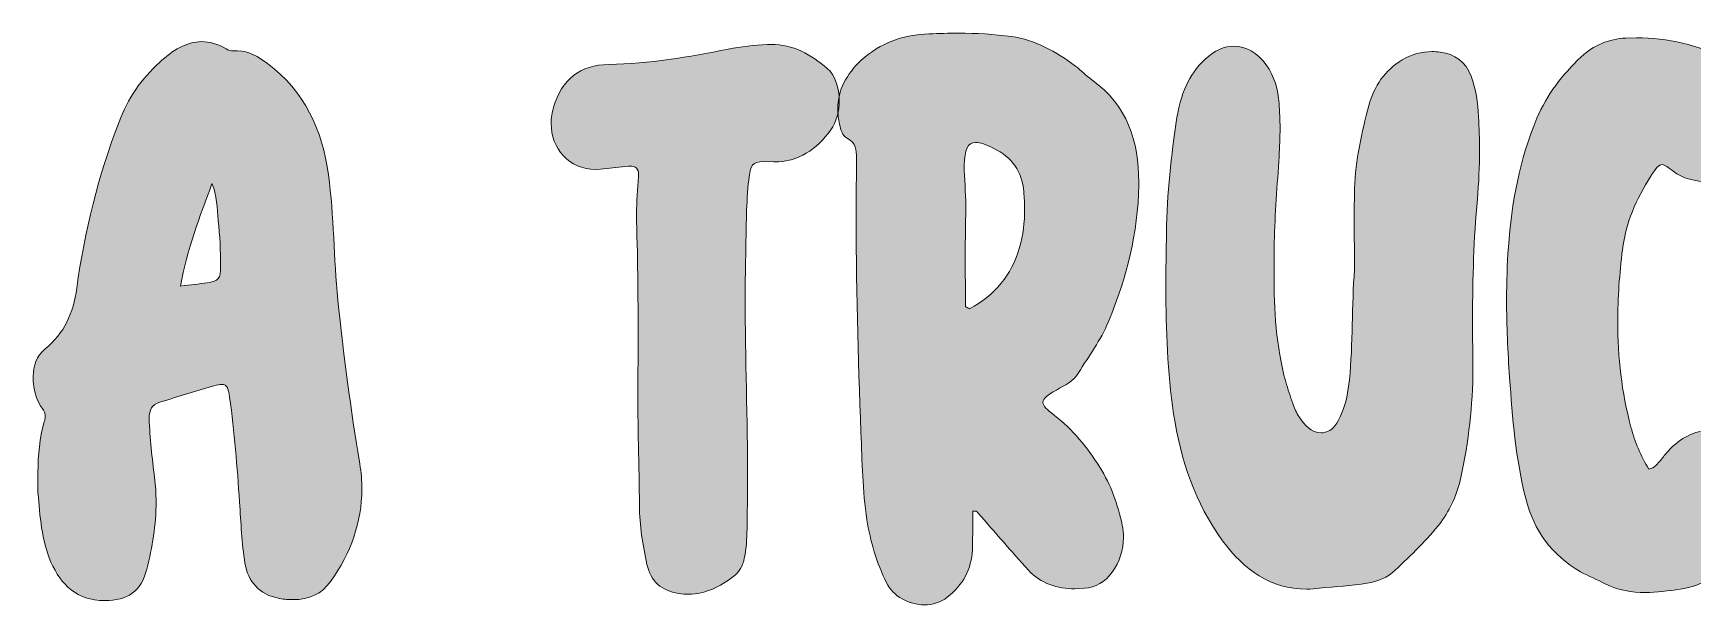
# Model space of a CAD drawing. Header units: inches. Extents: x 147 to 933, y -927 to -153.
# Drawn here: x 194.6 to 539.6, y -925.6 to -806.9 of the extents above; entities that cross this region are included whole.
import ezdxf

# ---------------------------------------------------------------- set-up
doc = ezdxf.new("R2010")
doc.units = ezdxf.units.IN
doc.header["$MEASUREMENT"] = 0
doc.layers.add('Layer 1', color=7, linetype='Continuous')

# ---------------------------------------------------------------- blocks, each defined once
blk = doc.blocks.new('block 4')
at = {"layer": 'Layer 1', "true_color": 0x040404}
h = blk.add_hatch(color=18, dxfattribs=at)
h.dxf.hatch_style = 2
edge = h.paths.add_edge_path()
edge.add_spline(control_points=[(371.93, -921.06), (369.94, -916.88), (368.56, -912.5), (367.87, -907.94), (366.94, -901.95), (366.88, -895.89), (366.63, -889.84), (366, -874.1), (365.63, -858.37), (365.63, -842.63), (365.63, -842.63), (365.69, -832.82), (365.69, -832.82), (365.69, -831.2), (365.63, -829.64), (363.82, -828.76), (362.75, -828.2), (362.44, -826.96), (362.19, -825.83), (361.94, -824.71), (361.82, -823.64), (361.82, -822.65), (361.82, -818.71), (363.63, -815.4), (366.69, -812.53), (370.62, -808.91), (375.56, -807.22), (380.8, -807.03), (382.86, -806.97), (384.86, -806.91), (386.92, -806.91), (390.6, -806.91), (394.29, -807.1), (397.91, -807.6), (402.78, -808.28), (407.21, -810.78), (411.21, -813.72), (412.4, -814.59), (413.4, -815.71), (414.65, -816.59), (422.01, -821.83), (424.39, -829.45), (424.39, -837.82), (424.39, -837.82), (424.39, -838.51), (424.39, -838.51), (424.26, -848.31), (421.83, -857.74), (418.08, -866.79), (416.52, -870.67), (413.96, -873.98), (411.84, -877.47), (410.84, -879.22), (408.96, -880.03), (407.28, -881.03), (405.4, -882.09), (404.47, -882.78), (404.47, -883.59), (404.47, -884.28), (405.28, -885.09), (406.84, -886.28), (410.71, -889.21), (413.65, -892.9), (416.27, -897.02), (418.64, -900.76), (420.02, -904.82), (420.95, -909.07), (421.14, -909.94), (421.2, -910.82), (421.2, -911.63), (421.2, -914.19), (420.45, -916.62), (418.83, -918.87), (417.39, -920.87), (415.4, -922), (413.09, -922.18), (413.09, -922.18), (411.09, -922.31), (411.09, -922.31), (407.46, -922.31), (404.03, -921.25), (401.41, -918.37), (397.85, -914.5), (394.48, -910.51), (390.98, -906.57), (390.86, -906.38), (390.73, -906.14), (390.35, -906.14), (390.35, -906.14), (389.86, -906.2), (389.86, -906.2), (389.86, -906.2), (389.86, -910.13), (389.86, -910.13), (389.86, -911.5), (389.86, -912.82), (389.79, -914.19), (389.61, -918.25), (387.92, -921.43), (384.55, -924.06), (383.24, -925.12), (381.55, -925.62), (379.86, -925.62), (376.62, -925.62), (373.31, -923.87), (371.93, -921.06)], knot_values=[0, 0, 0, 0, 1, 1, 1, 2, 2, 2, 3, 3, 3, 4, 4, 4, 5, 5, 5, 6, 6, 6, 7, 7, 7, 8, 8, 8, 9, 9, 9, 10, 10, 10, 11, 11, 11, 12, 12, 12, 13, 13, 13, 14, 14, 14, 15, 15, 15, 16, 16, 16, 17, 17, 17, 18, 18, 18, 19, 19, 19, 20, 20, 20, 21, 21, 21, 22, 22, 22, 23, 23, 23, 24, 24, 24, 25, 25, 25, 26, 26, 26, 27, 27, 27, 28, 28, 28, 29, 29, 29, 30, 30, 30, 31, 31, 31, 32, 32, 32, 33, 33, 33, 34, 34, 34, 35, 35, 35, 35], degree=3, periodic=1)
edge = h.paths.add_edge_path()
edge.add_spline(control_points=[(399.6, -851.43), (400.35, -848.81), (400.66, -846.19), (400.66, -843.44), (400.66, -842.25), (400.6, -841.07), (400.47, -839.88), (400.16, -835.51), (397.97, -832.7), (394.23, -830.83), (392.6, -830.01), (391.42, -829.58), (390.48, -829.58), (388.79, -829.58), (388.17, -831.08), (388.11, -834.32), (388.11, -837.13), (388.42, -839.94), (388.42, -842.82), (388.42, -842.82), (388.29, -852.18), (388.29, -852.18), (388.29, -852.18), (388.36, -863.73), (388.36, -863.73), (388.67, -863.86), (388.98, -863.98), (389.23, -864.17), (394.41, -861.36), (397.97, -857.18), (399.6, -851.43)], knot_values=[0, 0, 0, 0, 1, 1, 1, 2, 2, 2, 3, 3, 3, 4, 4, 4, 5, 5, 5, 6, 6, 6, 7, 7, 7, 8, 8, 8, 9, 9, 9, 10, 10, 10, 10], degree=3, periodic=1)
h = blk.add_hatch(color=18, dxfattribs=at)
h.dxf.hatch_style = 2
edge = h.paths.add_edge_path()
edge.add_spline(control_points=[(209.36, -924.74), (203.62, -924.74), (200.37, -921.5), (198.25, -916.75), (196.31, -912.19), (195.94, -907.2), (195.56, -902.32), (195.56, -902.32), (195.56, -898.14), (195.56, -898.14), (195.56, -894.58), (195.87, -891.02), (196.87, -887.65), (197, -887.28), (197.06, -886.9), (197.06, -886.53), (197.06, -885.9), (196.87, -885.34), (196.44, -884.78), (195.31, -883.28), (194.81, -881.47), (194.62, -879.66), (194.56, -879.16), (194.56, -878.66), (194.56, -878.22), (194.56, -875.97), (195.25, -873.98), (197.06, -872.48), (201.06, -869.17), (202.87, -865.11), (203.62, -859.86), (205.24, -848.06), (208.11, -836.51), (212.42, -825.33), (214.23, -820.52), (217.04, -816.4), (220.79, -812.97), (223.54, -810.47), (226.41, -808.66), (229.59, -808.66), (231.22, -808.66), (232.9, -809.1), (234.71, -810.16), (235.15, -810.41), (235.65, -810.59), (236.15, -810.59), (236.15, -810.59), (237.02, -810.59), (237.02, -810.59), (239.46, -810.59), (241.4, -811.78), (243.27, -813.22), (250.95, -818.96), (254.7, -826.96), (255.94, -836.32), (257.13, -844.94), (257.01, -853.68), (257.88, -862.3), (259.07, -873.72), (260.57, -885.03), (262.44, -896.33), (262.75, -898.14), (262.88, -899.89), (262.88, -901.58), (262.88, -908.51), (260.57, -914.88), (256.45, -920.68), (254.57, -923.43), (251.82, -924.55), (248.64, -924.55), (247.76, -924.55), (246.77, -924.49), (245.77, -924.31), (241.46, -923.49), (239.27, -920.81), (238.59, -917), (237.9, -912.82), (237.77, -908.57), (237.46, -904.32), (236.96, -897.02), (236.4, -889.71), (235.4, -882.47), (235.15, -880.59), (234.84, -879.85), (233.78, -879.85), (233.34, -879.85), (232.84, -879.97), (232.09, -880.16), (228.34, -881.16), (224.66, -882.4), (220.91, -883.53), (219.23, -884.03), (218.67, -885.15), (218.67, -886.9), (218.79, -891.02), (219.29, -895.14), (219.79, -899.2), (220.04, -900.89), (220.1, -902.58), (220.1, -904.26), (220.1, -909.01), (219.35, -913.63), (218.17, -918.25), (217.04, -922.87), (214.11, -924.74), (209.49, -924.74), (209.49, -924.74), (209.36, -924.74), (209.36, -924.74)], knot_values=[0, 0, 0, 0, 1, 1, 1, 2, 2, 2, 3, 3, 3, 4, 4, 4, 5, 5, 5, 6, 6, 6, 7, 7, 7, 8, 8, 8, 9, 9, 9, 10, 10, 10, 11, 11, 11, 12, 12, 12, 13, 13, 13, 14, 14, 14, 15, 15, 15, 16, 16, 16, 17, 17, 17, 18, 18, 18, 19, 19, 19, 20, 20, 20, 21, 21, 21, 22, 22, 22, 23, 23, 23, 24, 24, 24, 25, 25, 25, 26, 26, 26, 27, 27, 27, 28, 28, 28, 29, 29, 29, 30, 30, 30, 31, 31, 31, 32, 32, 32, 33, 33, 33, 34, 34, 34, 35, 35, 35, 36, 36, 36, 36], degree=3, periodic=1)
edge = h.paths.add_edge_path()
edge.add_spline(control_points=[(230.72, -858.74), (233.09, -858.37), (233.53, -857.86), (233.53, -855.3), (233.47, -852.18), (233.4, -848.94), (233.03, -845.81), (232.72, -843.25), (232.84, -840.63), (231.72, -838.13), (229.22, -845), (226.53, -851.81), (225.16, -859.42), (227.35, -859.18), (229.03, -858.99), (230.72, -858.74)], knot_values=[0, 0, 0, 0, 1, 1, 1, 2, 2, 2, 3, 3, 3, 4, 4, 4, 5, 5, 5, 5], degree=3, periodic=1)
h = blk.add_hatch(color=18, dxfattribs=at)
h.dxf.hatch_style = 2
edge = h.paths.add_edge_path()
edge.add_spline(control_points=[(328.77, -923.24), (325.15, -922.68), (322.97, -920.81), (322.15, -917.25), (321.28, -913.19), (320.59, -909.13), (320.59, -905.01), (320.53, -896.64), (320.22, -888.28), (320.22, -880.22), (320.22, -880.22), (320.34, -872.04), (320.34, -872.04), (320.28, -862.86), (320.28, -854.43), (319.97, -845.94), (319.97, -845.94), (319.97, -844.5), (319.97, -844.5), (319.97, -841.88), (320.22, -839.26), (320.41, -836.69), (320.41, -836.69), (320.41, -836.32), (320.41, -836.32), (320.41, -835.01), (319.78, -834.51), (318.6, -834.51), (318.6, -834.51), (318.22, -834.51), (318.22, -834.51), (318.22, -834.51), (312.48, -835.13), (312.48, -835.13), (312.48, -835.13), (311.48, -835.2), (311.48, -835.2), (305.92, -835.2), (302.23, -830.83), (302.23, -825.64), (302.23, -824.52), (302.42, -823.4), (302.73, -822.27), (304.42, -816.53), (308.23, -813.47), (314.22, -813.4), (322.65, -813.28), (330.83, -811.84), (339.01, -810.22), (341.76, -809.72), (344.45, -809.41), (347.2, -809.22), (347.2, -809.22), (347.94, -809.22), (347.94, -809.22), (352.5, -809.22), (356.31, -811.34), (359.62, -814.22), (361.31, -815.65), (362.12, -818.28), (362.12, -820.9), (362.12, -823.08), (361.5, -825.39), (360.37, -826.96), (357.37, -831.08), (353.75, -833.64), (348.51, -833.64), (348.51, -833.64), (346.45, -833.57), (346.45, -833.57), (344.01, -833.57), (343.64, -834.32), (343.32, -837.38), (342.76, -842.13), (342.82, -847), (342.7, -851.75), (342.64, -855.12), (342.57, -858.43), (342.57, -861.8), (342.57, -874.47), (343.07, -887.09), (343.07, -899.77), (343.07, -903.14), (343.01, -906.45), (342.95, -909.82), (342.89, -911.88), (342.82, -913.88), (342.39, -915.94), (342.08, -917.5), (341.39, -918.81), (340.2, -919.68), (337.33, -921.87), (334.33, -923.43), (330.77, -923.43), (330.15, -923.43), (329.46, -923.37), (328.77, -923.24)], knot_values=[0, 0, 0, 0, 1, 1, 1, 2, 2, 2, 3, 3, 3, 4, 4, 4, 5, 5, 5, 6, 6, 6, 7, 7, 7, 8, 8, 8, 9, 9, 9, 10, 10, 10, 11, 11, 11, 12, 12, 12, 13, 13, 13, 14, 14, 14, 15, 15, 15, 16, 16, 16, 17, 17, 17, 18, 18, 18, 19, 19, 19, 20, 20, 20, 21, 21, 21, 22, 22, 22, 23, 23, 23, 24, 24, 24, 25, 25, 25, 26, 26, 26, 27, 27, 27, 28, 28, 28, 29, 29, 29, 30, 30, 30, 31, 31, 31, 32, 32, 32, 32], degree=3, periodic=1)
h = blk.add_hatch(color=18, dxfattribs=at)
h.dxf.hatch_style = 2
edge = h.paths.add_edge_path()
edge.add_spline(control_points=[(441.82, -912.32), (436.07, -904.45), (433.08, -895.52), (431.64, -885.96), (430.33, -877.28), (430.02, -868.54), (430.02, -859.8), (430.02, -855.99), (430.08, -852.12), (430.14, -848.31), (430.27, -840.25), (431.08, -832.32), (432.33, -824.39), (433.08, -819.77), (434.64, -815.59), (438.2, -812.28), (440.13, -810.47), (442.19, -809.6), (444.19, -809.6), (446.63, -809.6), (449, -810.91), (450.87, -813.47), (452.62, -815.9), (453.31, -818.59), (453.56, -821.52), (453.68, -823.21), (453.75, -824.89), (453.75, -826.58), (453.75, -828.58), (453.68, -830.51), (453.56, -832.51), (453.18, -838.44), (452.68, -844.38), (452.56, -850.31), (452.56, -850.31), (452.5, -856.87), (452.5, -856.87), (452.5, -864.42), (452.93, -871.92), (454.93, -879.28), (455.37, -880.84), (455.87, -882.34), (456.43, -883.84), (456.74, -884.84), (457.18, -885.78), (457.74, -886.59), (458.87, -888.28), (460.18, -889.9), (462.36, -889.9), (462.36, -889.9), (462.68, -889.9), (462.68, -889.9), (464.86, -889.65), (465.8, -887.71), (466.55, -885.9), (467.48, -883.72), (467.92, -881.34), (468.17, -878.91), (468.92, -871.29), (468.67, -863.61), (469.23, -855.93), (469.23, -855.93), (469.17, -844.75), (469.17, -844.75), (469.17, -844.75), (469.23, -839.13), (469.23, -839.13), (469.42, -833.26), (470.73, -827.52), (472.23, -821.9), (473.35, -817.9), (475.48, -814.59), (479.16, -812.47), (481.16, -811.28), (483.22, -810.72), (485.34, -810.72), (485.9, -810.72), (486.47, -810.78), (487.03, -810.84), (490.09, -811.22), (492.34, -812.84), (493.46, -815.84), (494.46, -818.59), (494.9, -821.33), (495.02, -824.27), (495.15, -826.58), (495.21, -828.89), (495.21, -831.14), (495.21, -834.57), (495.08, -838.01), (494.77, -841.38), (494.02, -849.56), (493.77, -857.8), (493.77, -866.04), (493.77, -866.04), (493.84, -876.6), (493.84, -876.6), (493.84, -884.22), (492.96, -891.71), (491.34, -899.2), (490.59, -902.58), (489.28, -905.7), (487.15, -908.51), (484.41, -912.19), (480.97, -915.25), (477.66, -918.44), (476.1, -920), (474.1, -920.75), (471.86, -921.12), (468.54, -921.68), (465.24, -921.81), (461.99, -922.18), (461.05, -922.31), (460.18, -922.37), (459.3, -922.37), (451.81, -922.37), (446.25, -918.37), (441.82, -912.32)], knot_values=[0, 0, 0, 0, 1, 1, 1, 2, 2, 2, 3, 3, 3, 4, 4, 4, 5, 5, 5, 6, 6, 6, 7, 7, 7, 8, 8, 8, 9, 9, 9, 10, 10, 10, 11, 11, 11, 12, 12, 12, 13, 13, 13, 14, 14, 14, 15, 15, 15, 16, 16, 16, 17, 17, 17, 18, 18, 18, 19, 19, 19, 20, 20, 20, 21, 21, 21, 22, 22, 22, 23, 23, 23, 24, 24, 24, 25, 25, 25, 26, 26, 26, 27, 27, 27, 28, 28, 28, 29, 29, 29, 30, 30, 30, 31, 31, 31, 32, 32, 32, 33, 33, 33, 34, 34, 34, 35, 35, 35, 36, 36, 36, 37, 37, 37, 38, 38, 38, 39, 39, 39, 39], degree=3, periodic=1)
h = blk.add_hatch(color=18, dxfattribs=at)
h.dxf.hatch_style = 2
edge = h.paths.add_edge_path()
edge.add_spline(control_points=[(521.45, -921.31), (519.76, -920.43), (517.89, -919.68), (516.2, -918.75), (510.27, -915.31), (506.52, -910.25), (504.84, -903.57), (502.71, -895.27), (502.09, -886.84), (501.47, -878.41), (501.09, -873.04), (500.84, -867.61), (500.84, -862.23), (500.84, -858.55), (500.97, -854.93), (501.22, -851.31), (501.9, -842.07), (503.53, -833.14), (507.15, -824.58), (509.21, -819.65), (512.46, -815.53), (516.33, -811.84), (518.95, -809.41), (522.07, -808.1), (525.63, -807.91), (525.63, -807.91), (527.82, -807.85), (527.82, -807.85), (534.37, -807.85), (540.56, -809.34), (546.55, -812.34), (548.48, -813.34), (550.24, -814.72), (551.67, -816.34), (553.92, -818.9), (555.42, -821.65), (555.42, -824.65), (555.42, -826.33), (554.92, -828.08), (553.98, -829.89), (553.48, -830.76), (553.17, -831.76), (552.67, -832.7), (552.04, -833.95), (551.23, -835.01), (550.05, -835.82), (548.11, -837.13), (545.49, -837.76), (542.87, -837.76), (540.12, -837.76), (537.37, -837.07), (535.5, -835.57), (534.37, -834.76), (533.75, -834.2), (533.19, -834.2), (532.5, -834.2), (531.94, -834.89), (530.81, -836.63), (527.82, -841.32), (525.57, -846.31), (524.95, -851.87), (524.32, -856.87), (523.95, -861.86), (523.95, -866.86), (523.95, -874.16), (524.76, -881.47), (526.69, -888.71), (527.51, -891.84), (528.75, -894.71), (530.44, -897.45), (531.63, -897.2), (532.19, -896.33), (532.88, -895.58), (533.37, -894.96), (533.88, -894.33), (534.44, -893.71), (537.06, -890.83), (539.99, -889.46), (542.99, -889.46), (544.74, -889.46), (546.55, -889.9), (548.36, -890.83), (552.48, -892.96), (554.67, -896.89), (554.67, -901.58), (554.67, -902.39), (554.61, -903.26), (554.48, -904.14), (553.73, -908.94), (550.73, -912.44), (547.86, -915.94), (545.05, -919.37), (541.62, -921.74), (536.93, -922.37), (534.5, -922.74), (532.06, -923.06), (529.63, -923.06), (526.88, -923.06), (524.13, -922.62), (521.45, -921.31)], knot_values=[0, 0, 0, 0, 1, 1, 1, 2, 2, 2, 3, 3, 3, 4, 4, 4, 5, 5, 5, 6, 6, 6, 7, 7, 7, 8, 8, 8, 9, 9, 9, 10, 10, 10, 11, 11, 11, 12, 12, 12, 13, 13, 13, 14, 14, 14, 15, 15, 15, 16, 16, 16, 17, 17, 17, 18, 18, 18, 19, 19, 19, 20, 20, 20, 21, 21, 21, 22, 22, 22, 23, 23, 23, 24, 24, 24, 25, 25, 25, 26, 26, 26, 27, 27, 27, 28, 28, 28, 29, 29, 29, 30, 30, 30, 31, 31, 31, 32, 32, 32, 33, 33, 33, 33], degree=3, periodic=1)
at = {"layer": 'Layer 1', "lineweight": 0}
for points, knots in [([(371.93, -921.06), (369.94, -916.88), (368.56, -912.5), (367.87, -907.94), (366.94, -901.95), (366.88, -895.89), (366.63, -889.84), (366, -874.1), (365.63, -858.37), (365.63, -842.63), (365.63, -842.63), (365.69, -832.82), (365.69, -832.82), (365.69, -831.2), (365.63, -829.64), (363.82, -828.76), (362.75, -828.2), (362.44, -826.96), (362.19, -825.83), (361.94, -824.71), (361.82, -823.64), (361.82, -822.65), (361.82, -818.71), (363.63, -815.4), (366.69, -812.53), (370.62, -808.91), (375.56, -807.22), (380.8, -807.03), (382.86, -806.97), (384.86, -806.91), (386.92, -806.91), (390.6, -806.91), (394.29, -807.1), (397.91, -807.6), (402.78, -808.28), (407.21, -810.78), (411.21, -813.72), (412.4, -814.59), (413.4, -815.71), (414.65, -816.59), (422.01, -821.83), (424.39, -829.45), (424.39, -837.82), (424.39, -837.82), (424.39, -838.51), (424.39, -838.51), (424.26, -848.31), (421.83, -857.74), (418.08, -866.79), (416.52, -870.67), (413.96, -873.98), (411.84, -877.47), (410.84, -879.22), (408.96, -880.03), (407.28, -881.03), (405.4, -882.09), (404.47, -882.78), (404.47, -883.59), (404.47, -884.28), (405.28, -885.09), (406.84, -886.28), (410.71, -889.21), (413.65, -892.9), (416.27, -897.02), (418.64, -900.76), (420.02, -904.82), (420.95, -909.07), (421.14, -909.94), (421.2, -910.82), (421.2, -911.63), (421.2, -914.19), (420.45, -916.62), (418.83, -918.87), (417.39, -920.87), (415.4, -922), (413.09, -922.18), (413.09, -922.18), (411.09, -922.31), (411.09, -922.31), (407.46, -922.31), (404.03, -921.25), (401.41, -918.37), (397.85, -914.5), (394.48, -910.51), (390.98, -906.57), (390.86, -906.38), (390.73, -906.14), (390.35, -906.14), (390.35, -906.14), (389.86, -906.2), (389.86, -906.2), (389.86, -906.2), (389.86, -910.13), (389.86, -910.13), (389.86, -911.5), (389.86, -912.82), (389.79, -914.19), (389.61, -918.25), (387.92, -921.43), (384.55, -924.06), (383.24, -925.12), (381.55, -925.62), (379.86, -925.62), (376.62, -925.62), (373.31, -923.87), (371.93, -921.06)], [0, 0, 0, 0, 1, 1, 1, 2, 2, 2, 3, 3, 3, 4, 4, 4, 5, 5, 5, 6, 6, 6, 7, 7, 7, 8, 8, 8, 9, 9, 9, 10, 10, 10, 11, 11, 11, 12, 12, 12, 13, 13, 13, 14, 14, 14, 15, 15, 15, 16, 16, 16, 17, 17, 17, 18, 18, 18, 19, 19, 19, 20, 20, 20, 21, 21, 21, 22, 22, 22, 23, 23, 23, 24, 24, 24, 25, 25, 25, 26, 26, 26, 27, 27, 27, 28, 28, 28, 29, 29, 29, 30, 30, 30, 31, 31, 31, 32, 32, 32, 33, 33, 33, 34, 34, 34, 35, 35, 35, 35]), ([(209.36, -924.74), (203.62, -924.74), (200.37, -921.5), (198.25, -916.75), (196.31, -912.19), (195.94, -907.2), (195.56, -902.32), (195.56, -902.32), (195.56, -898.14), (195.56, -898.14), (195.56, -894.58), (195.87, -891.02), (196.87, -887.65), (197, -887.28), (197.06, -886.9), (197.06, -886.53), (197.06, -885.9), (196.87, -885.34), (196.44, -884.78), (195.31, -883.28), (194.81, -881.47), (194.62, -879.66), (194.56, -879.16), (194.56, -878.66), (194.56, -878.22), (194.56, -875.97), (195.25, -873.98), (197.06, -872.48), (201.06, -869.17), (202.87, -865.11), (203.62, -859.86), (205.24, -848.06), (208.11, -836.51), (212.42, -825.33), (214.23, -820.52), (217.04, -816.4), (220.79, -812.97), (223.54, -810.47), (226.41, -808.66), (229.59, -808.66), (231.22, -808.66), (232.9, -809.1), (234.71, -810.16), (235.15, -810.41), (235.65, -810.59), (236.15, -810.59), (236.15, -810.59), (237.02, -810.59), (237.02, -810.59), (239.46, -810.59), (241.4, -811.78), (243.27, -813.22), (250.95, -818.96), (254.7, -826.96), (255.94, -836.32), (257.13, -844.94), (257.01, -853.68), (257.88, -862.3), (259.07, -873.72), (260.57, -885.03), (262.44, -896.33), (262.75, -898.14), (262.88, -899.89), (262.88, -901.58), (262.88, -908.51), (260.57, -914.88), (256.45, -920.68), (254.57, -923.43), (251.82, -924.55), (248.64, -924.55), (247.76, -924.55), (246.77, -924.49), (245.77, -924.31), (241.46, -923.49), (239.27, -920.81), (238.59, -917), (237.9, -912.82), (237.77, -908.57), (237.46, -904.32), (236.96, -897.02), (236.4, -889.71), (235.4, -882.47), (235.15, -880.59), (234.84, -879.85), (233.78, -879.85), (233.34, -879.85), (232.84, -879.97), (232.09, -880.16), (228.34, -881.16), (224.66, -882.4), (220.91, -883.53), (219.23, -884.03), (218.67, -885.15), (218.67, -886.9), (218.79, -891.02), (219.29, -895.14), (219.79, -899.2), (220.04, -900.89), (220.1, -902.58), (220.1, -904.26), (220.1, -909.01), (219.35, -913.63), (218.17, -918.25), (217.04, -922.87), (214.11, -924.74), (209.49, -924.74), (209.49, -924.74), (209.36, -924.74), (209.36, -924.74)], [0, 0, 0, 0, 1, 1, 1, 2, 2, 2, 3, 3, 3, 4, 4, 4, 5, 5, 5, 6, 6, 6, 7, 7, 7, 8, 8, 8, 9, 9, 9, 10, 10, 10, 11, 11, 11, 12, 12, 12, 13, 13, 13, 14, 14, 14, 15, 15, 15, 16, 16, 16, 17, 17, 17, 18, 18, 18, 19, 19, 19, 20, 20, 20, 21, 21, 21, 22, 22, 22, 23, 23, 23, 24, 24, 24, 25, 25, 25, 26, 26, 26, 27, 27, 27, 28, 28, 28, 29, 29, 29, 30, 30, 30, 31, 31, 31, 32, 32, 32, 33, 33, 33, 34, 34, 34, 35, 35, 35, 36, 36, 36, 36]), ([(328.77, -923.24), (325.15, -922.68), (322.97, -920.81), (322.15, -917.25), (321.28, -913.19), (320.59, -909.13), (320.59, -905.01), (320.53, -896.64), (320.22, -888.28), (320.22, -880.22), (320.22, -880.22), (320.34, -872.04), (320.34, -872.04), (320.28, -862.86), (320.28, -854.43), (319.97, -845.94), (319.97, -845.94), (319.97, -844.5), (319.97, -844.5), (319.97, -841.88), (320.22, -839.26), (320.41, -836.69), (320.41, -836.69), (320.41, -836.32), (320.41, -836.32), (320.41, -835.01), (319.78, -834.51), (318.6, -834.51), (318.6, -834.51), (318.22, -834.51), (318.22, -834.51), (318.22, -834.51), (312.48, -835.13), (312.48, -835.13), (312.48, -835.13), (311.48, -835.2), (311.48, -835.2), (305.92, -835.2), (302.23, -830.83), (302.23, -825.64), (302.23, -824.52), (302.42, -823.4), (302.73, -822.27), (304.42, -816.53), (308.23, -813.47), (314.22, -813.4), (322.65, -813.28), (330.83, -811.84), (339.01, -810.22), (341.76, -809.72), (344.45, -809.41), (347.2, -809.22), (347.2, -809.22), (347.94, -809.22), (347.94, -809.22), (352.5, -809.22), (356.31, -811.34), (359.62, -814.22), (361.31, -815.65), (362.12, -818.28), (362.12, -820.9), (362.12, -823.08), (361.5, -825.39), (360.37, -826.96), (357.37, -831.08), (353.75, -833.64), (348.51, -833.64), (348.51, -833.64), (346.45, -833.57), (346.45, -833.57), (344.01, -833.57), (343.64, -834.32), (343.32, -837.38), (342.76, -842.13), (342.82, -847), (342.7, -851.75), (342.64, -855.12), (342.57, -858.43), (342.57, -861.8), (342.57, -874.47), (343.07, -887.09), (343.07, -899.77), (343.07, -903.14), (343.01, -906.45), (342.95, -909.82), (342.89, -911.88), (342.82, -913.88), (342.39, -915.94), (342.08, -917.5), (341.39, -918.81), (340.2, -919.68), (337.33, -921.87), (334.33, -923.43), (330.77, -923.43), (330.15, -923.43), (329.46, -923.37), (328.77, -923.24)], [0, 0, 0, 0, 1, 1, 1, 2, 2, 2, 3, 3, 3, 4, 4, 4, 5, 5, 5, 6, 6, 6, 7, 7, 7, 8, 8, 8, 9, 9, 9, 10, 10, 10, 11, 11, 11, 12, 12, 12, 13, 13, 13, 14, 14, 14, 15, 15, 15, 16, 16, 16, 17, 17, 17, 18, 18, 18, 19, 19, 19, 20, 20, 20, 21, 21, 21, 22, 22, 22, 23, 23, 23, 24, 24, 24, 25, 25, 25, 26, 26, 26, 27, 27, 27, 28, 28, 28, 29, 29, 29, 30, 30, 30, 31, 31, 31, 32, 32, 32, 32]), ([(441.82, -912.32), (436.07, -904.45), (433.08, -895.52), (431.64, -885.96), (430.33, -877.28), (430.02, -868.54), (430.02, -859.8), (430.02, -855.99), (430.08, -852.12), (430.14, -848.31), (430.27, -840.25), (431.08, -832.32), (432.33, -824.39), (433.08, -819.77), (434.64, -815.59), (438.2, -812.28), (440.13, -810.47), (442.19, -809.6), (444.19, -809.6), (446.63, -809.6), (449, -810.91), (450.87, -813.47), (452.62, -815.9), (453.31, -818.59), (453.56, -821.52), (453.68, -823.21), (453.75, -824.89), (453.75, -826.58), (453.75, -828.58), (453.68, -830.51), (453.56, -832.51), (453.18, -838.44), (452.68, -844.38), (452.56, -850.31), (452.56, -850.31), (452.5, -856.87), (452.5, -856.87), (452.5, -864.42), (452.93, -871.92), (454.93, -879.28), (455.37, -880.84), (455.87, -882.34), (456.43, -883.84), (456.74, -884.84), (457.18, -885.78), (457.74, -886.59), (458.87, -888.28), (460.18, -889.9), (462.36, -889.9), (462.36, -889.9), (462.68, -889.9), (462.68, -889.9), (464.86, -889.65), (465.8, -887.71), (466.55, -885.9), (467.48, -883.72), (467.92, -881.34), (468.17, -878.91), (468.92, -871.29), (468.67, -863.61), (469.23, -855.93), (469.23, -855.93), (469.17, -844.75), (469.17, -844.75), (469.17, -844.75), (469.23, -839.13), (469.23, -839.13), (469.42, -833.26), (470.73, -827.52), (472.23, -821.9), (473.35, -817.9), (475.48, -814.59), (479.16, -812.47), (481.16, -811.28), (483.22, -810.72), (485.34, -810.72), (485.9, -810.72), (486.47, -810.78), (487.03, -810.84), (490.09, -811.22), (492.34, -812.84), (493.46, -815.84), (494.46, -818.59), (494.9, -821.33), (495.02, -824.27), (495.15, -826.58), (495.21, -828.89), (495.21, -831.14), (495.21, -834.57), (495.08, -838.01), (494.77, -841.38), (494.02, -849.56), (493.77, -857.8), (493.77, -866.04), (493.77, -866.04), (493.84, -876.6), (493.84, -876.6), (493.84, -884.22), (492.96, -891.71), (491.34, -899.2), (490.59, -902.58), (489.28, -905.7), (487.15, -908.51), (484.41, -912.19), (480.97, -915.25), (477.66, -918.44), (476.1, -920), (474.1, -920.75), (471.86, -921.12), (468.54, -921.68), (465.24, -921.81), (461.99, -922.18), (461.05, -922.31), (460.18, -922.37), (459.3, -922.37), (451.81, -922.37), (446.25, -918.37), (441.82, -912.32)], [0, 0, 0, 0, 1, 1, 1, 2, 2, 2, 3, 3, 3, 4, 4, 4, 5, 5, 5, 6, 6, 6, 7, 7, 7, 8, 8, 8, 9, 9, 9, 10, 10, 10, 11, 11, 11, 12, 12, 12, 13, 13, 13, 14, 14, 14, 15, 15, 15, 16, 16, 16, 17, 17, 17, 18, 18, 18, 19, 19, 19, 20, 20, 20, 21, 21, 21, 22, 22, 22, 23, 23, 23, 24, 24, 24, 25, 25, 25, 26, 26, 26, 27, 27, 27, 28, 28, 28, 29, 29, 29, 30, 30, 30, 31, 31, 31, 32, 32, 32, 33, 33, 33, 34, 34, 34, 35, 35, 35, 36, 36, 36, 37, 37, 37, 38, 38, 38, 39, 39, 39, 39]), ([(521.45, -921.31), (519.76, -920.43), (517.89, -919.68), (516.2, -918.75), (510.27, -915.31), (506.52, -910.25), (504.84, -903.57), (502.71, -895.27), (502.09, -886.84), (501.47, -878.41), (501.09, -873.04), (500.84, -867.61), (500.84, -862.23), (500.84, -858.55), (500.97, -854.93), (501.22, -851.31), (501.9, -842.07), (503.53, -833.14), (507.15, -824.58), (509.21, -819.65), (512.46, -815.53), (516.33, -811.84), (518.95, -809.41), (522.07, -808.1), (525.63, -807.91), (525.63, -807.91), (527.82, -807.85), (527.82, -807.85), (534.37, -807.85), (540.56, -809.34), (546.55, -812.34), (548.48, -813.34), (550.24, -814.72), (551.67, -816.34), (553.92, -818.9), (555.42, -821.65), (555.42, -824.65), (555.42, -826.33), (554.92, -828.08), (553.98, -829.89), (553.48, -830.76), (553.17, -831.76), (552.67, -832.7), (552.04, -833.95), (551.23, -835.01), (550.05, -835.82), (548.11, -837.13), (545.49, -837.76), (542.87, -837.76), (540.12, -837.76), (537.37, -837.07), (535.5, -835.57), (534.37, -834.76), (533.75, -834.2), (533.19, -834.2), (532.5, -834.2), (531.94, -834.89), (530.81, -836.63), (527.82, -841.32), (525.57, -846.31), (524.95, -851.87), (524.32, -856.87), (523.95, -861.86), (523.95, -866.86), (523.95, -874.16), (524.76, -881.47), (526.69, -888.71), (527.51, -891.84), (528.75, -894.71), (530.44, -897.45), (531.63, -897.2), (532.19, -896.33), (532.88, -895.58), (533.37, -894.96), (533.88, -894.33), (534.44, -893.71), (537.06, -890.83), (539.99, -889.46), (542.99, -889.46), (544.74, -889.46), (546.55, -889.9), (548.36, -890.83), (552.48, -892.96), (554.67, -896.89), (554.67, -901.58), (554.67, -902.39), (554.61, -903.26), (554.48, -904.14), (553.73, -908.94), (550.73, -912.44), (547.86, -915.94), (545.05, -919.37), (541.62, -921.74), (536.93, -922.37), (534.5, -922.74), (532.06, -923.06), (529.63, -923.06), (526.88, -923.06), (524.13, -922.62), (521.45, -921.31)], [0, 0, 0, 0, 1, 1, 1, 2, 2, 2, 3, 3, 3, 4, 4, 4, 5, 5, 5, 6, 6, 6, 7, 7, 7, 8, 8, 8, 9, 9, 9, 10, 10, 10, 11, 11, 11, 12, 12, 12, 13, 13, 13, 14, 14, 14, 15, 15, 15, 16, 16, 16, 17, 17, 17, 18, 18, 18, 19, 19, 19, 20, 20, 20, 21, 21, 21, 22, 22, 22, 23, 23, 23, 24, 24, 24, 25, 25, 25, 26, 26, 26, 27, 27, 27, 28, 28, 28, 29, 29, 29, 30, 30, 30, 31, 31, 31, 32, 32, 32, 33, 33, 33, 33]), ([(399.6, -851.43), (400.35, -848.81), (400.66, -846.19), (400.66, -843.44), (400.66, -842.25), (400.6, -841.07), (400.47, -839.88), (400.16, -835.51), (397.97, -832.7), (394.23, -830.83), (392.6, -830.01), (391.42, -829.58), (390.48, -829.58), (388.79, -829.58), (388.17, -831.08), (388.11, -834.32), (388.11, -837.13), (388.42, -839.94), (388.42, -842.82), (388.42, -842.82), (388.29, -852.18), (388.29, -852.18), (388.29, -852.18), (388.36, -863.73), (388.36, -863.73), (388.67, -863.86), (388.98, -863.98), (389.23, -864.17), (394.41, -861.36), (397.97, -857.18), (399.6, -851.43)], [0, 0, 0, 0, 1, 1, 1, 2, 2, 2, 3, 3, 3, 4, 4, 4, 5, 5, 5, 6, 6, 6, 7, 7, 7, 8, 8, 8, 9, 9, 9, 10, 10, 10, 10]), ([(230.72, -858.74), (233.09, -858.37), (233.53, -857.86), (233.53, -855.3), (233.47, -852.18), (233.4, -848.94), (233.03, -845.81), (232.72, -843.25), (232.84, -840.63), (231.72, -838.13), (229.22, -845), (226.53, -851.81), (225.16, -859.42), (227.35, -859.18), (229.03, -858.99), (230.72, -858.74)], [0, 0, 0, 0, 1, 1, 1, 2, 2, 2, 3, 3, 3, 4, 4, 4, 5, 5, 5, 5])]:
    blk.add_open_spline(points, degree=3, knots=knots, dxfattribs=at)
blk = doc.blocks.new('block 2')
at = {"layer": 'Layer 1'}
blk.add_blockref('block 4', (0, 0), dxfattribs=at)

msp = doc.modelspace()

# ---------------------------------------------------------------- block references
at = {"layer": 'Layer 1'}
msp.add_blockref('block 2', (0, 0), dxfattribs=at)

doc.saveas('drawing.dxf')
